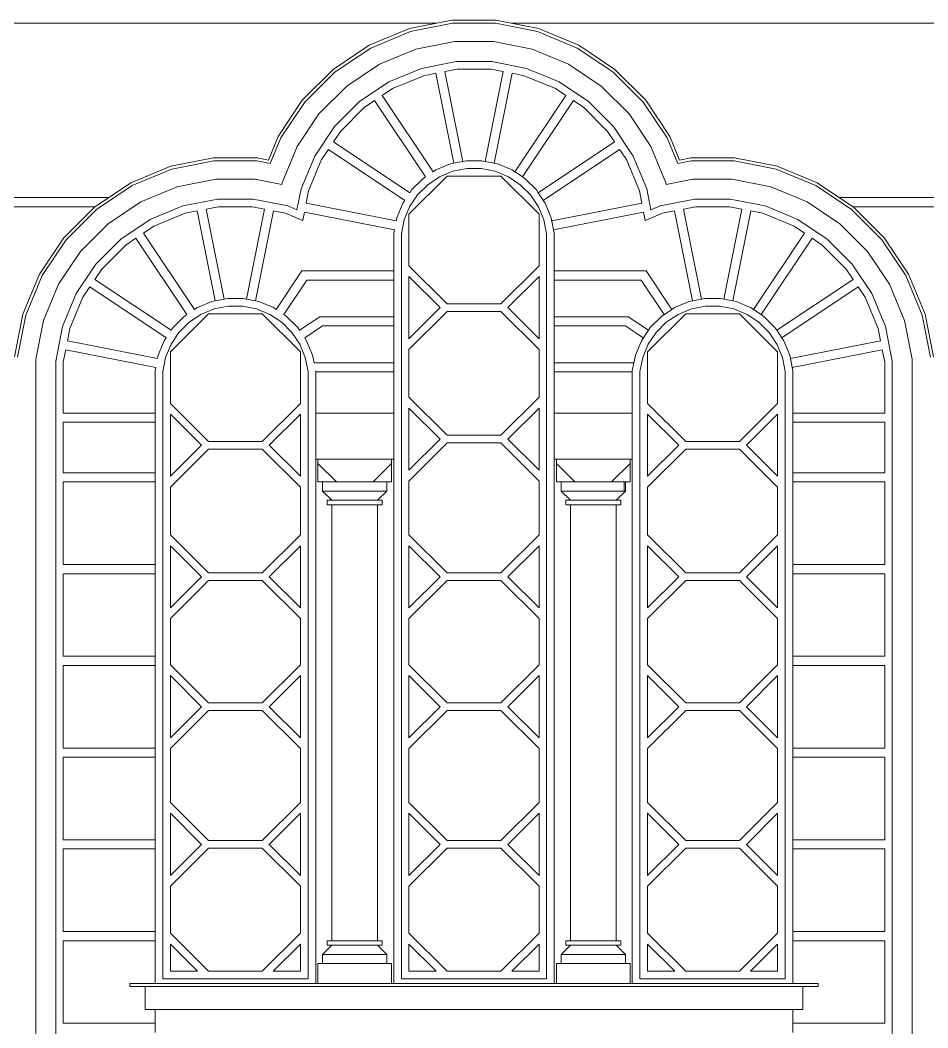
# Model space of a CAD drawing. Header units: millimetres. Extents: x -4890 to 184123, y 36 to 148549.
# Drawn here: x 151742 to 157677, y 115549 to 122139 of the extents above; entities that cross this region are included whole.
import ezdxf

# ---------------------------------------------------------------- set-up
doc = ezdxf.new("R2010")
doc.units = ezdxf.units.MM
doc.layers.add('Wall_Satelit', color=253, linetype='Continuous', lineweight=5)

msp = doc.modelspace()

# ---------------------------------------------------------------- linework, layer by layer
at = {"layer": 'Wall_Satelit'}
for p, q in [((154466.8, 122119), (150859.7, 122119)), ((154567.4, 122139), (154288.2, 122083.5)), ((154569.3, 122119), (154294, 122064.2)), ((154852, 122139), (154567.4, 122139)), ((154850, 122119), (154569.3, 122119)), ((155125.3, 122064.2), (154850, 122119)), ((155131.2, 122083.5), (154852, 122139)), ((158559.7, 122119), (154952.5, 122119)), ((154288.2, 122083.5), (154025.2, 121974.6)), ((154294, 122064.2), (154034.7, 121956.8)), ((155384.7, 121956.8), (155125.3, 122064.2)), ((155394.1, 121974.6), (155131.2, 122083.5)), ((154581.1, 121999), (154329, 121948.9)), ((154709.7, 121999), (154581.1, 121999)), ((154838.2, 121999), (154709.7, 121999)), ((155090.3, 121948.9), (154838.2, 121999)), ((154025.2, 121974.6), (153788.5, 121816.4)), ((154034.7, 121956.8), (153801.3, 121800.9)), ((154329, 121948.9), (154091.5, 121850.5)), ((155327.8, 121850.5), (155090.3, 121948.9)), ((155618.1, 121800.9), (155384.7, 121956.8)), ((155630.8, 121816.4), (155394.1, 121974.6)), ((154091.5, 121850.5), (153877.8, 121707.7)), ((154593.9, 121869), (154366.9, 121823.9)), ((154709.7, 121869), (154593.9, 121869)), ((154825.4, 121869), (154709.7, 121869)), ((155052.4, 121823.9), (154825.4, 121869)), ((155541.6, 121707.7), (155327.8, 121850.5)), ((153587.3, 121615.1), (153788.5, 121816.4)), ((153801.3, 121800.9), (153602.8, 121602.4)), ((154366.9, 121823.9), (154153.1, 121735.3)), ((154460.8, 121791.6), (154381.5, 121775.8)), ((154577.8, 121203.1), (154460.8, 121791.6)), ((154598.9, 121819), (154519.6, 121803.2)), ((154636.7, 121214.8), (154519.6, 121803.2)), ((154820.5, 121819), (154598.9, 121819)), ((154782.7, 121214.8), (154899.7, 121803.2)), ((154899.7, 121803.2), (154820.5, 121819)), ((154841.5, 121203.1), (154958.6, 121791.6)), ((155037.8, 121775.8), (154958.6, 121791.6)), ((155266.2, 121735.3), (155052.4, 121823.9)), ((155816.5, 121602.4), (155618.1, 121800.9)), ((155832.1, 121615.1), (155630.8, 121816.4)), ((154153.1, 121735.3), (153960.7, 121606.7)), ((154381.5, 121775.8), (154176.8, 121691)), ((155242.6, 121691), (155037.8, 121775.8)), ((155458.7, 121606.7), (155266.2, 121735.3)), ((153696, 121525.9), (153877.8, 121707.7)), ((154176.8, 121691), (154109.6, 121646.1)), ((155309.7, 121646.1), (155242.6, 121691)), ((155723.3, 121525.9), (155541.6, 121707.7)), ((153429.1, 121378.5), (153587.3, 121615.1)), ((153446.9, 121369), (153602.8, 121602.4)), ((153960.7, 121606.7), (153797, 121443)), ((154059.7, 121612.7), (153992.5, 121567.9)), ((154393.1, 121113.9), (154059.7, 121612.7)), ((154442.9, 121147.2), (154109.6, 121646.1)), ((154976.4, 121147.2), (155309.7, 121646.1)), ((155026.3, 121113.9), (155359.6, 121612.7)), ((155426.8, 121567.9), (155359.6, 121612.7)), ((155622.4, 121443), (155458.7, 121606.7)), ((155972.5, 121369), (155816.5, 121602.4)), ((155990.2, 121378.5), (155832.1, 121615.1)), ((153553.2, 121312.1), (153696, 121525.9)), ((153835.8, 121411.1), (153992.5, 121567.9)), ((155583.5, 121411.1), (155426.8, 121567.9)), ((155866.1, 121312.1), (155723.3, 121525.9)), ((153668.4, 121250.6), (153797, 121443)), ((153790.9, 121344), (153835.8, 121411.1)), ((155628.4, 121344), (155583.5, 121411.1)), ((155750.9, 121250.6), (155622.4, 121443)), ((153365.3, 121224.4), (153429.1, 121378.5)), ((153377.5, 121201.6), (153446.9, 121369)), ((154289.8, 121010.6), (153790.9, 121344)), ((155628.4, 121344), (155129.5, 121010.6)), ((156041.8, 121201.6), (155972.5, 121369)), ((156054, 121224.4), (155990.2, 121378.5)), ((153454.8, 121074.6), (153553.2, 121312.1)), ((153712.7, 121226.9), (153757.6, 121294.1)), ((154256.5, 120960.7), (153757.6, 121294.1)), ((155661.7, 121294.1), (155162.9, 120960.7)), ((155706.6, 121226.9), (155661.7, 121294.1)), ((155964.5, 121074.6), (155866.1, 121312.1)), ((153007.4, 121239), (152728.2, 121183.5)), ((153009.3, 121219), (152734, 121164.2)), ((153292, 121239), (153007.4, 121239)), ((153290, 121219), (153009.3, 121219)), ((153377.5, 121201.6), (153290, 121219)), ((153365.3, 121224.4), (153292, 121239)), ((153579.8, 121036.7), (153668.4, 121250.6)), ((153627.9, 121022.1), (153712.7, 121226.9)), ((154556.5, 121198.8), (154461, 121159.3)), ((154577.8, 121203.1), (154556.5, 121198.8)), ((154636.7, 121214.8), (154577.8, 121203.1)), ((154658, 121219), (154636.7, 121214.8)), ((154761.4, 121219), (154658, 121219)), ((154782.7, 121214.8), (154761.4, 121219)), ((154841.5, 121203.1), (154782.7, 121214.8)), ((154862.8, 121198.8), (154841.5, 121203.1)), ((154958.4, 121159.3), (154862.8, 121198.8)), ((155791.4, 121022.1), (155706.6, 121226.9)), ((155839.5, 121036.7), (155750.9, 121250.6)), ((156129.3, 121219), (156041.8, 121201.6)), ((156127.4, 121239), (156054, 121224.4)), ((156412, 121239), (156127.4, 121239)), ((156410, 121219), (156129.3, 121219)), ((156685.3, 121164.2), (156410, 121219)), ((156691.2, 121183.5), (156412, 121239)), ((152728.2, 121183.5), (152465.2, 121074.6)), ((152734, 121164.2), (152474.7, 121056.8)), ((154461, 121159.3), (154442.9, 121147.2)), ((154571.1, 121150.7), (154484.7, 121115)), ((154662.9, 121169), (154571.1, 121150.7)), ((154756.5, 121169), (154662.9, 121169)), ((154848.2, 121150.7), (154756.5, 121169)), ((154934.7, 121115), (154848.2, 121150.7)), ((155026.3, 121113.9), (154958.4, 121159.3)), ((154976.4, 121147.2), (154958.4, 121159.3)), ((156944.7, 121056.8), (156685.3, 121164.2)), ((156954.1, 121074.6), (156691.2, 121183.5)), ((152465.2, 121074.6), (152228.5, 120916.4)), ((153021.1, 121099), (152769, 121048.9)), ((153278.2, 121099), (153021.1, 121099)), ((153452.8, 121064.3), (153278.2, 121099)), ((153452.8, 121064.3), (153454.8, 121074.6)), ((154284.7, 120870.1), (154533.6, 121119)), ((154375, 121101.8), (154301.9, 121028.7)), ((154340.7, 120996.8), (154406.9, 121063)), ((154393.1, 121113.9), (154375, 121101.8)), ((154484.7, 121115), (154406.9, 121063)), ((154885.7, 121119), (154533.6, 121119)), ((155134.7, 120870.1), (154885.7, 121119)), ((155012.5, 121063), (154934.7, 121115)), ((155078.6, 120996.8), (155012.5, 121063)), ((155044.3, 121101.8), (155026.3, 121113.9)), ((155117.5, 121028.7), (155044.3, 121101.8)), ((155966.6, 121064.3), (155964.5, 121074.6)), ((156141.1, 121099), (155966.6, 121064.3)), ((156398.2, 121099), (156141.1, 121099)), ((156650.3, 121048.9), (156398.2, 121099)), ((157190.8, 120916.4), (156954.1, 121074.6)), ((152474.7, 121056.8), (152241.3, 120900.9)), ((152769, 121048.9), (152531.5, 120950.5)), ((153552.4, 120899), (153579.8, 121036.7)), ((153612.1, 120942.9), (153627.9, 121022.1)), ((154288.7, 120919), (154340.7, 120996.8)), ((154289.8, 121010.6), (154301.9, 121028.7)), ((155130.6, 120919), (155078.6, 120996.8)), ((155129.5, 121010.6), (155117.5, 121028.7)), ((155174.9, 120942.7), (155129.5, 121010.6)), ((155807.2, 120942.9), (155791.4, 121022.1)), ((155866.9, 120899), (155839.5, 121036.7)), ((156887.8, 120950.5), (156650.3, 121048.9)), ((157178.1, 120900.9), (156944.7, 121056.8)), ((152322.2, 120979), (150859.7, 120979)), ((152531.5, 120950.5), (152317.8, 120807.7)), ((153033.9, 120969), (152806.9, 120923.9)), ((153265.4, 120969), (153033.9, 120969)), ((153492.4, 120923.9), (153265.4, 120969)), ((154200.6, 120825.9), (153612.1, 120942.9)), ((154204.9, 120847.1), (154244.4, 120942.7)), ((154244.4, 120942.7), (154256.5, 120960.7)), ((155174.9, 120942.7), (155162.9, 120960.7)), ((155214.5, 120847.1), (155174.9, 120942.7)), ((155807.2, 120942.9), (155218.7, 120825.9)), ((156153.9, 120969), (155926.9, 120923.9)), ((156385.4, 120969), (156153.9, 120969)), ((156612.4, 120923.9), (156385.4, 120969)), ((157101.6, 120807.7), (156887.8, 120950.5)), ((158559.7, 120979), (157097.1, 120979)), ((152232.4, 120919), (150859.7, 120919)), ((152027.3, 120715.1), (152228.5, 120916.4)), ((152241.3, 120900.9), (152042.8, 120702.4)), ((152806.9, 120923.9), (152593.1, 120835.3)), ((152821.5, 120875.8), (152616.8, 120791)), ((152900.8, 120891.6), (152821.5, 120875.8)), ((153017.8, 120303.1), (152900.8, 120891.6)), ((153038.9, 120919), (152959.6, 120903.2)), ((153076.7, 120314.8), (152959.6, 120903.2)), ((153260.5, 120919), (153038.9, 120919)), ((153222.7, 120314.8), (153339.7, 120903.2)), ((153339.7, 120903.2), (153260.5, 120919)), ((153281.5, 120303.1), (153398.6, 120891.6)), ((153477.8, 120875.8), (153398.6, 120891.6)), ((153589.6, 120829.5), (153477.8, 120875.8)), ((153552.4, 120899), (153492.4, 120923.9)), ((153589.6, 120829.5), (153600.4, 120884.1)), ((154188.9, 120767), (153600.4, 120884.1)), ((154252.9, 120832.6), (154288.7, 120919)), ((154284.7, 120533), (154284.7, 120870.1)), ((155166.4, 120832.6), (155130.6, 120919)), ((155134.7, 120533), (155134.7, 120870.1)), ((155818.9, 120884.1), (155230.4, 120767)), ((155829.8, 120829.5), (155818.9, 120884.1)), ((155941.5, 120875.8), (155829.8, 120829.5)), ((155926.9, 120923.9), (155866.9, 120899)), ((156020.8, 120891.6), (155941.5, 120875.8)), ((156137.8, 120303.1), (156020.8, 120891.6)), ((156158.9, 120919), (156079.6, 120903.2)), ((156196.7, 120314.8), (156079.6, 120903.2)), ((156380.5, 120919), (156158.9, 120919)), ((156342.7, 120314.8), (156459.7, 120903.2)), ((156459.7, 120903.2), (156380.5, 120919)), ((156401.5, 120303.1), (156518.6, 120891.6)), ((156597.8, 120875.8), (156518.6, 120891.6)), ((156802.6, 120791), (156597.8, 120875.8)), ((156826.2, 120835.3), (156612.4, 120923.9)), ((157376.5, 120702.4), (157178.1, 120900.9)), ((158559.7, 120919), (157186.9, 120919)), ((157392.1, 120715.1), (157190.8, 120916.4)), ((152136, 120625.9), (152317.8, 120807.7)), ((152593.1, 120835.3), (152400.7, 120706.7)), ((154200.6, 120825.9), (154204.9, 120847.1)), ((154234.7, 120740.8), (154252.9, 120832.6)), ((155184.7, 120740.8), (155166.4, 120832.6)), ((155234.7, 120745.7), (155214.5, 120847.1)), ((155218.7, 120825.9), (155214.5, 120847.1)), ((157018.7, 120706.7), (156826.2, 120835.3)), ((157283.3, 120625.9), (157101.6, 120807.7)), ((152616.8, 120791), (152549.6, 120746.1)), ((152882.9, 120247.2), (152549.6, 120746.1)), ((154184.7, 120745.7), (154188.9, 120767)), ((154184.7, 120499), (154184.7, 120745.7)), ((154234.7, 115869), (154234.7, 120740.8)), ((155184.7, 115869), (155184.7, 120740.8)), ((155234.7, 120745.7), (155230.4, 120767)), ((155234.7, 120499), (155234.7, 120745.7)), ((156536.4, 120247.2), (156869.7, 120746.1)), ((156869.7, 120746.1), (156802.6, 120791)), ((151869.1, 120478.5), (152027.3, 120715.1)), ((151886.9, 120469), (152042.8, 120702.4)), ((152400.7, 120706.7), (152237, 120543)), ((152275.8, 120511.1), (152432.5, 120667.9)), ((152499.7, 120712.7), (152432.5, 120667.9)), ((152833.1, 120213.9), (152499.7, 120712.7)), ((156586.3, 120213.9), (156919.6, 120712.7)), ((156986.8, 120667.9), (156919.6, 120712.7)), ((157143.5, 120511.1), (156986.8, 120667.9)), ((157182.4, 120543), (157018.7, 120706.7)), ((157532.5, 120469), (157376.5, 120702.4)), ((157550.2, 120478.5), (157392.1, 120715.1)), ((151993.2, 120412.1), (152136, 120625.9)), ((157426.1, 120412.1), (157283.3, 120625.9)), ((152108.4, 120350.6), (152237, 120543)), ((154533.6, 120284), (154284.7, 120533)), ((155134.7, 120533), (154885.7, 120284)), ((157310.9, 120350.6), (157182.4, 120543)), ((151760.2, 120215.5), (151869.1, 120478.5)), ((151779.4, 120209.7), (151886.9, 120469)), ((152230.9, 120444), (152275.8, 120511.1)), ((153416.4, 120247.2), (153584.7, 120499)), ((154184.7, 120499), (153584.7, 120499)), ((154184.7, 120439), (154184.7, 120499)), ((155234.7, 120439), (155234.7, 120499)), ((155234.7, 120439), (155234.7, 120499)), ((155834.7, 120499), (155234.7, 120499)), ((156002.9, 120247.2), (155834.7, 120499)), ((157188.4, 120444), (157143.5, 120511.1)), ((157639.9, 120209.7), (157532.5, 120469)), ((157659.1, 120215.5), (157550.2, 120478.5)), ((151894.8, 120174.6), (151993.2, 120412.1)), ((152729.8, 120110.6), (152230.9, 120444)), ((153466.3, 120213.9), (153616.7, 120439)), ((154184.7, 120439), (153616.7, 120439)), ((154184.7, 120199), (154184.7, 120439)), ((154284.7, 120055.8), (154284.7, 120462.3)), ((154487.9, 120259), (154284.7, 120462.3)), ((154931.4, 120259), (155134.7, 120462.3)), ((155134.7, 120055.8), (155134.7, 120462.3)), ((155234.7, 120199), (155234.7, 120439)), ((155802.6, 120439), (155234.7, 120439)), ((155953.1, 120213.9), (155802.6, 120439)), ((157188.4, 120444), (156689.5, 120110.6)), ((157524.5, 120174.6), (157426.1, 120412.1)), ((152019.8, 120136.7), (152108.4, 120350.6)), ((152152.7, 120326.9), (152197.6, 120394.1)), ((152696.5, 120060.7), (152197.6, 120394.1)), ((157221.7, 120394.1), (156722.9, 120060.7)), ((157266.6, 120326.9), (157221.7, 120394.1)), ((157399.5, 120136.7), (157310.9, 120350.6)), ((152067.9, 120122.1), (152152.7, 120326.9)), ((152996.5, 120298.8), (152901, 120259.3)), ((153017.8, 120303.1), (152996.5, 120298.8)), ((153102.9, 120269), (153011.1, 120250.7)), ((153076.7, 120314.8), (153017.8, 120303.1)), ((153098, 120319), (153076.7, 120314.8)), ((153201.4, 120319), (153098, 120319)), ((153196.5, 120269), (153102.9, 120269)), ((153288.2, 120250.7), (153196.5, 120269)), ((153222.7, 120314.8), (153201.4, 120319)), ((153281.5, 120303.1), (153222.7, 120314.8)), ((153302.8, 120298.8), (153281.5, 120303.1)), ((153398.4, 120259.3), (153302.8, 120298.8)), ((154885.7, 120284), (154533.6, 120284)), ((156116.5, 120298.8), (156021, 120259.3)), ((156137.8, 120303.1), (156116.5, 120298.8)), ((156222.9, 120269), (156131.1, 120250.7)), ((156196.7, 120314.8), (156137.8, 120303.1)), ((156218, 120319), (156196.7, 120314.8)), ((156321.4, 120319), (156218, 120319)), ((156316.5, 120269), (156222.9, 120269)), ((156408.2, 120250.7), (156316.5, 120269)), ((156342.7, 120314.8), (156321.4, 120319)), ((156401.5, 120303.1), (156342.7, 120314.8)), ((156422.8, 120298.8), (156401.5, 120303.1)), ((156518.4, 120259.3), (156422.8, 120298.8)), ((157351.4, 120122.1), (157266.6, 120326.9)), ((151704.7, 119936.3), (151760.2, 120215.5)), ((151724.7, 119934.4), (151779.4, 120209.7)), ((152724.7, 119970.1), (152973.6, 120219)), ((152815, 120201.8), (152741.9, 120128.7)), ((152833.1, 120213.9), (152815, 120201.8)), ((152924.7, 120215), (152846.9, 120163)), ((152901, 120259.3), (152882.9, 120247.2)), ((153011.1, 120250.7), (152924.7, 120215)), ((153325.7, 120219), (152973.6, 120219)), ((153374.7, 120215), (153288.2, 120250.7)), ((153574.7, 119970.1), (153325.7, 120219)), ((153452.5, 120163), (153374.7, 120215)), ((153416.4, 120247.2), (153398.4, 120259.3)), ((153484.3, 120201.8), (153466.3, 120213.9)), ((153557.5, 120128.7), (153484.3, 120201.8)), ((154284.7, 120055.8), (154487.9, 120259)), ((154284.7, 119985.1), (154533.6, 120234)), ((154885.7, 120234), (154533.6, 120234)), ((155134.7, 119985.1), (154885.7, 120234)), ((155134.7, 120055.8), (154931.4, 120259)), ((155844.7, 119970.1), (156093.6, 120219)), ((155935, 120201.8), (155861.9, 120128.7)), ((156002.9, 120247.2), (155935, 120201.8)), ((155953.1, 120213.9), (155935, 120201.8)), ((156044.7, 120215), (155966.9, 120163)), ((156021, 120259.3), (156002.9, 120247.2)), ((156131.1, 120250.7), (156044.7, 120215)), ((156445.7, 120219), (156093.6, 120219)), ((156494.7, 120215), (156408.2, 120250.7)), ((156694.7, 119970.1), (156445.7, 120219)), ((156572.5, 120163), (156494.7, 120215)), ((156586.3, 120213.9), (156518.4, 120259.3)), ((156536.4, 120247.2), (156518.4, 120259.3)), ((156604.3, 120201.8), (156586.3, 120213.9)), ((156677.5, 120128.7), (156604.3, 120201.8)), ((157694.7, 119934.4), (157639.9, 120209.7)), ((157714.7, 119936.3), (157659.1, 120215.5)), ((151844.7, 119922.6), (151894.8, 120174.6)), ((151974.7, 119909.7), (152019.8, 120136.7)), ((152780.7, 120096.8), (152846.9, 120163)), ((153518.6, 120096.8), (153452.5, 120163)), ((153701.8, 120199), (153569.5, 120110.6)), ((153720, 120139), (153602.9, 120060.7)), ((154184.7, 120199), (153701.8, 120199)), ((154184.7, 120139), (153720, 120139)), ((154184.7, 120139), (154184.7, 120199)), ((154184.7, 119899), (154184.7, 120139)), ((155234.7, 120139), (155234.7, 120199)), ((155234.7, 120139), (155234.7, 120199)), ((155717.5, 120199), (155234.7, 120199)), ((155234.7, 119899), (155234.7, 120139)), ((155699.3, 120139), (155234.7, 120139)), ((155816.5, 120060.7), (155699.3, 120139)), ((155849.8, 120110.6), (155717.5, 120199)), ((155900.7, 120096.8), (155966.9, 120163)), ((156638.6, 120096.8), (156572.5, 120163)), ((157444.7, 119909.7), (157399.5, 120136.7)), ((157574.7, 119922.6), (157524.5, 120174.6)), ((152052.1, 120042.9), (152067.9, 120122.1)), ((152728.7, 120019), (152780.7, 120096.8)), ((152729.8, 120110.6), (152741.9, 120128.7)), ((153570.6, 120019), (153518.6, 120096.8)), ((153569.5, 120110.6), (153557.5, 120128.7)), ((155804.4, 120042.7), (155849.8, 120110.6)), ((155848.7, 120019), (155900.7, 120096.8)), ((155849.8, 120110.6), (155861.9, 120128.7)), ((156690.6, 120019), (156638.6, 120096.8)), ((156689.5, 120110.6), (156677.5, 120128.7)), ((156734.9, 120042.7), (156689.5, 120110.6)), ((157367.2, 120042.9), (157351.4, 120122.1)), ((152640.6, 119925.9), (152052.1, 120042.9)), ((152644.9, 119947.1), (152684.4, 120042.7)), ((152684.4, 120042.7), (152696.5, 120060.7)), ((152692.9, 119932.6), (152728.7, 120019)), ((153606.4, 119932.6), (153570.6, 120019)), ((153614.9, 120042.7), (153602.9, 120060.7)), ((153654.5, 119947.1), (153614.9, 120042.7)), ((155764.9, 119947.1), (155804.4, 120042.7)), ((155804.4, 120042.7), (155816.5, 120060.7)), ((155812.9, 119932.6), (155848.7, 120019)), ((156726.4, 119932.6), (156690.6, 120019)), ((156734.9, 120042.7), (156722.9, 120060.7)), ((156774.5, 119947.1), (156734.9, 120042.7)), ((157367.2, 120042.9), (156778.7, 119925.9)), ((152024.7, 119904.8), (152040.4, 119984.1)), ((152628.9, 119867), (152040.4, 119984.1)), ((152640.6, 119925.9), (152644.9, 119947.1)), ((152724.7, 119633), (152724.7, 119970.1)), ((153574.7, 119633), (153574.7, 119970.1)), ((153664.1, 119899), (153654.5, 119947.1)), ((154284.7, 119673), (154284.7, 119985.1)), ((155134.7, 119673), (155134.7, 119985.1)), ((155744.7, 119845.7), (155764.9, 119947.1)), ((155755.3, 119899), (155764.9, 119947.1)), ((155844.7, 119633), (155844.7, 119970.1)), ((156694.7, 119633), (156694.7, 119970.1)), ((156794.7, 119845.7), (156774.5, 119947.1)), ((156778.7, 119925.9), (156774.5, 119947.1)), ((157378.9, 119984.1), (156790.4, 119867)), ((157394.7, 119904.8), (157378.9, 119984.1)), ((151844.7, 108619), (151844.7, 119922.6)), ((151974.7, 108619), (151974.7, 119909.7)), ((152024.7, 119569), (152024.7, 119904.8)), ((152674.7, 119840.8), (152692.9, 119932.6)), ((153624.7, 119840.8), (153606.4, 119932.6)), ((154184.7, 119899), (153664.1, 119899)), ((154184.7, 119839), (154184.7, 119899)), ((155234.7, 119839), (155234.7, 119899)), ((155234.7, 119839), (155234.7, 119899)), ((155755.3, 119899), (155234.7, 119899)), ((155794.7, 119840.8), (155812.9, 119932.6)), ((156744.7, 119840.8), (156726.4, 119932.6)), ((157394.7, 119569), (157394.7, 119904.8)), ((157444.7, 107719), (157444.7, 119909.7)), ((157574.7, 107719), (157574.7, 119922.6)), ((152624.7, 119845.7), (152628.9, 119867)), ((152624.7, 119569), (152624.7, 119845.7)), ((152674.7, 115869), (152674.7, 119840.8)), ((153624.7, 115869), (153624.7, 119840.8)), ((153674.7, 119839), (153674.7, 119845.7)), ((153674.7, 119569), (153674.7, 119839)), ((154184.7, 119839), (153674.7, 119839)), ((154184.7, 119569), (154184.7, 119839)), ((155234.7, 119569), (155234.7, 119839)), ((155744.7, 119839), (155234.7, 119839)), ((155744.7, 119839), (155744.7, 119845.7)), ((155744.7, 119839), (155744.7, 119845.7)), ((155744.7, 119569), (155744.7, 119839)), ((155794.7, 115869), (155794.7, 119840.8)), ((156744.7, 115869), (156744.7, 119840.8)), ((156794.7, 119845.7), (156790.4, 119867)), ((156794.7, 119569), (156794.7, 119845.7)), ((152973.6, 119384), (152724.7, 119633)), ((153574.7, 119633), (153325.7, 119384)), ((154533.6, 119424), (154284.7, 119673)), ((155134.7, 119673), (154885.7, 119424)), ((156093.6, 119384), (155844.7, 119633)), ((156694.7, 119633), (156445.7, 119384)), ((152624.7, 119569), (152024.7, 119569)), ((152624.7, 119509), (152624.7, 119569)), ((152724.7, 119155.8), (152724.7, 119562.3)), ((152927.9, 119359), (152724.7, 119562.3)), ((153371.4, 119359), (153574.7, 119562.3)), ((153574.7, 119155.8), (153574.7, 119562.3)), ((153674.7, 119269), (153674.7, 119569)), ((154184.7, 119569), (153674.7, 119569)), ((154184.7, 119269), (154184.7, 119569)), ((154284.7, 119195.8), (154284.7, 119602.3)), ((154487.9, 119399), (154284.7, 119602.3)), ((154931.4, 119399), (155134.7, 119602.3)), ((155134.7, 119195.8), (155134.7, 119602.3)), ((155234.7, 119269), (155234.7, 119569)), ((155744.7, 119569), (155234.7, 119569)), ((155744.7, 119269), (155744.7, 119569)), ((155844.7, 119155.8), (155844.7, 119562.3)), ((156047.9, 119359), (155844.7, 119562.3)), ((156491.4, 119359), (156694.7, 119562.3)), ((156694.7, 119155.8), (156694.7, 119562.3)), ((156794.7, 119509), (156794.7, 119569)), ((157394.7, 119569), (156794.7, 119569)), ((152024.7, 119179), (152024.7, 119509)), ((152624.7, 119509), (152024.7, 119509)), ((152624.7, 119179), (152624.7, 119509)), ((156794.7, 119179), (156794.7, 119509)), ((157394.7, 119509), (156794.7, 119509)), ((157394.7, 119179), (157394.7, 119509)), ((154885.7, 119424), (154533.6, 119424)), ((152724.7, 119155.8), (152927.9, 119359)), ((153325.7, 119384), (152973.6, 119384)), ((153574.7, 119155.8), (153371.4, 119359)), ((154284.7, 119195.8), (154487.9, 119399)), ((154284.7, 119125.1), (154533.6, 119374)), ((154885.7, 119374), (154533.6, 119374)), ((155134.7, 119125.1), (154885.7, 119374)), ((155134.7, 119195.8), (154931.4, 119399)), ((155844.7, 119155.8), (156047.9, 119359)), ((156445.7, 119384), (156093.6, 119384)), ((156694.7, 119155.8), (156491.4, 119359)), ((152724.7, 119085.1), (152973.6, 119334)), ((153325.7, 119334), (152973.6, 119334)), ((153574.7, 119085.1), (153325.7, 119334)), ((155844.7, 119085.1), (156093.6, 119334)), ((156445.7, 119334), (156093.6, 119334)), ((156694.7, 119085.1), (156445.7, 119334)), ((153674.7, 115839), (153674.7, 119269)), ((153674.7, 115839), (153674.7, 119269)), ((153674.7, 115839), (153674.7, 119269)), ((153674.7, 115839), (153674.7, 119269)), ((154184.7, 119269), (153674.7, 119269)), ((153689.7, 119239), (153689.7, 119269)), ((153689.7, 119119), (153689.7, 119239)), ((153809.7, 119119), (153689.7, 119239)), ((154049.7, 119119), (154169.7, 119239)), ((154169.7, 119239), (154169.7, 119269)), ((154169.7, 119119), (154169.7, 119239)), ((154184.7, 115839), (154184.7, 119269)), ((154184.7, 115839), (154184.7, 119269)), ((154184.7, 115839), (154184.7, 119269)), ((154184.7, 115839), (154184.7, 119269)), ((155234.7, 115839), (155234.7, 119269)), ((155234.7, 115839), (155234.7, 119269)), ((155234.7, 115839), (155234.7, 119269)), ((155234.7, 115839), (155234.7, 119269)), ((155744.7, 119269), (155234.7, 119269)), ((155249.7, 119239), (155249.7, 119269)), ((155249.7, 119119), (155249.7, 119239)), ((155369.7, 119119), (155249.7, 119239)), ((155609.7, 119119), (155729.7, 119239)), ((155729.7, 119239), (155729.7, 119269)), ((155729.7, 119119), (155729.7, 119239)), ((155744.7, 115839), (155744.7, 119269)), ((155744.7, 115839), (155744.7, 119269)), ((155744.7, 115839), (155744.7, 119269)), ((155744.7, 115839), (155744.7, 119269)), ((152624.7, 119179), (152024.7, 119179)), ((152624.7, 119119), (152624.7, 119179)), ((156794.7, 119119), (156794.7, 119179)), ((157394.7, 119179), (156794.7, 119179)), ((152024.7, 118579), (152024.7, 119119)), ((152624.7, 119119), (152024.7, 119119)), ((152624.7, 118579), (152624.7, 119119)), ((152724.7, 118773), (152724.7, 119085.1)), ((153574.7, 118773), (153574.7, 119085.1)), ((153809.7, 119119), (153689.7, 119119)), ((153719.7, 119059), (153719.7, 119119)), ((154049.7, 119119), (153809.7, 119119)), ((154169.7, 119119), (154049.7, 119119)), ((154139.7, 119059), (154139.7, 119119)), ((154284.7, 118773), (154284.7, 119125.1)), ((155134.7, 118773), (155134.7, 119125.1)), ((155369.7, 119119), (155249.7, 119119)), ((155279.7, 119059), (155279.7, 119119)), ((155609.7, 119119), (155369.7, 119119)), ((155729.7, 119119), (155609.7, 119119)), ((155691.6, 119059), (155691.6, 119119)), ((155699.7, 119059), (155699.7, 119119)), ((155844.7, 118773), (155844.7, 119085.1)), ((156694.7, 118773), (156694.7, 119085.1)), ((156794.7, 118579), (156794.7, 119119)), ((157394.7, 119119), (156794.7, 119119)), ((157394.7, 118579), (157394.7, 119119)), ((153727.7, 119059), (153719.7, 119059)), ((153779.7, 118999), (153719.7, 119059)), ((153743.6, 119059), (153727.7, 119059)), ((153766.6, 119059), (153743.6, 119059)), ((153795.8, 119059), (153766.6, 119059)), ((153830.2, 119059), (153795.8, 119059)), ((153868.4, 119059), (153830.2, 119059)), ((153909, 119059), (153868.4, 119059)), ((153950.4, 119059), (153909, 119059)), ((153990.9, 119059), (153950.4, 119059)), ((154029.1, 119059), (153990.9, 119059)), ((154063.5, 119059), (154029.1, 119059)), ((154092.8, 119059), (154063.5, 119059)), ((154079.7, 118999), (154139.7, 119059)), ((154115.8, 119059), (154092.8, 119059)), ((154131.6, 119059), (154115.8, 119059)), ((154139.7, 119059), (154131.6, 119059)), ((155287.7, 119059), (155279.7, 119059)), ((155339.7, 118999), (155279.7, 119059)), ((155303.6, 119059), (155287.7, 119059)), ((155326.6, 119059), (155303.6, 119059)), ((155355.8, 119059), (155326.6, 119059)), ((155390.2, 119059), (155355.8, 119059)), ((155428.4, 119059), (155390.2, 119059)), ((155469, 119059), (155428.4, 119059)), ((155510.4, 119059), (155469, 119059)), ((155550.9, 119059), (155510.4, 119059)), ((155589.1, 119059), (155550.9, 119059)), ((155623.5, 119059), (155589.1, 119059)), ((155652.8, 119059), (155623.5, 119059)), ((155639.7, 118999), (155699.7, 119059)), ((155675.8, 119059), (155652.8, 119059)), ((155691.6, 119059), (155675.8, 119059)), ((155699.7, 119059), (155691.6, 119059)), ((153749.7, 118969), (153749.7, 118999)), ((153756.6, 118999), (153749.7, 118999)), ((153756.6, 118969), (153749.7, 118969)), ((153770.2, 118999), (153756.6, 118999)), ((153770.2, 118969), (153756.6, 118969)), ((153789.9, 118999), (153770.2, 118999)), ((153789.9, 118969), (153770.2, 118969)), ((153779.7, 116119), (153779.7, 118969)), ((153814.9, 118999), (153789.9, 118999)), ((153814.9, 118969), (153789.9, 118969)), ((153844.4, 118999), (153814.9, 118999)), ((153844.4, 118969), (153814.9, 118969)), ((153877.2, 118999), (153844.4, 118999)), ((153877.2, 118969), (153844.4, 118969)), ((153911.9, 118999), (153877.2, 118999)), ((153911.9, 118969), (153877.2, 118969)), ((153947.4, 118999), (153911.9, 118999)), ((153947.4, 118969), (153911.9, 118969)), ((153982.2, 118999), (153947.4, 118999)), ((153982.2, 118969), (153947.4, 118969)), ((154014.9, 118999), (153982.2, 118999)), ((154014.9, 118969), (153982.2, 118969)), ((154044.4, 118999), (154014.9, 118999)), ((154044.4, 118969), (154014.9, 118969)), ((154069.5, 118999), (154044.4, 118999)), ((154069.5, 118969), (154044.4, 118969)), ((154089.2, 118999), (154069.5, 118999)), ((154089.2, 118969), (154069.5, 118969)), ((154079.7, 116119), (154079.7, 118969)), ((154102.8, 118999), (154089.2, 118999)), ((154102.8, 118969), (154089.2, 118969)), ((154109.7, 118999), (154102.8, 118999)), ((154109.7, 118969), (154102.8, 118969)), ((154109.7, 118969), (154109.7, 118999)), ((155309.7, 118969), (155309.7, 118999)), ((155316.6, 118999), (155309.7, 118999)), ((155316.6, 118969), (155309.7, 118969)), ((155330.2, 118999), (155316.6, 118999)), ((155330.2, 118969), (155316.6, 118969)), ((155349.9, 118999), (155330.2, 118999)), ((155349.9, 118969), (155330.2, 118969)), ((155339.7, 116119), (155339.7, 118969)), ((155374.9, 118999), (155349.9, 118999)), ((155374.9, 118969), (155349.9, 118969)), ((155404.4, 118999), (155374.9, 118999)), ((155404.4, 118969), (155374.9, 118969)), ((155437.2, 118999), (155404.4, 118999)), ((155437.2, 118969), (155404.4, 118969)), ((155471.9, 118999), (155437.2, 118999)), ((155471.9, 118969), (155437.2, 118969)), ((155507.4, 118999), (155471.9, 118999)), ((155507.4, 118969), (155471.9, 118969)), ((155542.2, 118999), (155507.4, 118999)), ((155542.2, 118969), (155507.4, 118969)), ((155574.9, 118999), (155542.2, 118999)), ((155574.9, 118969), (155542.2, 118969)), ((155604.4, 118999), (155574.9, 118999)), ((155604.4, 118969), (155574.9, 118969)), ((155629.5, 118999), (155604.4, 118999)), ((155629.5, 118969), (155604.4, 118969)), ((155649.2, 118999), (155629.5, 118999)), ((155649.2, 118969), (155629.5, 118969)), ((155639.7, 116119), (155639.7, 118969)), ((155662.8, 118999), (155649.2, 118999)), ((155662.8, 118969), (155649.2, 118969)), ((155669.7, 118999), (155662.8, 118999)), ((155669.7, 118969), (155662.8, 118969)), ((155669.7, 118969), (155669.7, 118999)), ((152973.6, 118524), (152724.7, 118773)), ((153574.7, 118773), (153325.7, 118524)), ((154533.6, 118524), (154284.7, 118773)), ((155134.7, 118773), (154885.7, 118524)), ((156093.6, 118524), (155844.7, 118773)), ((156694.7, 118773), (156445.7, 118524)), ((152724.7, 118295.8), (152724.7, 118702.3)), ((152927.9, 118499), (152724.7, 118702.3)), ((153371.4, 118499), (153574.7, 118702.3)), ((153574.7, 118295.8), (153574.7, 118702.3)), ((154284.7, 118295.8), (154284.7, 118702.3)), ((154487.9, 118499), (154284.7, 118702.3)), ((154931.4, 118499), (155134.7, 118702.3)), ((155134.7, 118295.8), (155134.7, 118702.3)), ((155844.7, 118295.8), (155844.7, 118702.3)), ((156047.9, 118499), (155844.7, 118702.3)), ((156491.4, 118499), (156694.7, 118702.3)), ((156694.7, 118295.8), (156694.7, 118702.3)), ((152624.7, 118579), (152024.7, 118579)), ((152624.7, 118519), (152624.7, 118579)), ((156794.7, 118519), (156794.7, 118579)), ((157394.7, 118579), (156794.7, 118579)), ((152024.7, 117979), (152024.7, 118519)), ((152624.7, 118519), (152024.7, 118519)), ((152624.7, 117979), (152624.7, 118519)), ((152724.7, 118295.8), (152927.9, 118499)), ((153325.7, 118524), (152973.6, 118524)), ((153574.7, 118295.8), (153371.4, 118499)), ((154284.7, 118295.8), (154487.9, 118499)), ((154885.7, 118524), (154533.6, 118524)), ((155134.7, 118295.8), (154931.4, 118499)), ((155844.7, 118295.8), (156047.9, 118499)), ((156445.7, 118524), (156093.6, 118524)), ((156694.7, 118295.8), (156491.4, 118499)), ((156794.7, 117979), (156794.7, 118519)), ((157394.7, 118519), (156794.7, 118519)), ((157394.7, 117979), (157394.7, 118519)), ((152724.7, 118225.1), (152973.6, 118474)), ((153325.7, 118474), (152973.6, 118474)), ((153574.7, 118225.1), (153325.7, 118474)), ((154284.7, 118225.1), (154533.6, 118474)), ((154885.7, 118474), (154533.6, 118474)), ((155134.7, 118225.1), (154885.7, 118474)), ((155844.7, 118225.1), (156093.6, 118474)), ((156445.7, 118474), (156093.6, 118474)), ((156694.7, 118225.1), (156445.7, 118474)), ((152724.7, 117923), (152724.7, 118225.1)), ((153574.7, 117923), (153574.7, 118225.1)), ((154284.7, 117923), (154284.7, 118225.1)), ((155134.7, 117923), (155134.7, 118225.1)), ((155844.7, 117923), (155844.7, 118225.1)), ((156694.7, 117923), (156694.7, 118225.1)), ((152624.7, 117979), (152024.7, 117979)), ((152624.7, 117919), (152624.7, 117979)), ((156794.7, 117919), (156794.7, 117979)), ((157394.7, 117979), (156794.7, 117979)), ((152024.7, 117379), (152024.7, 117919)), ((152624.7, 117919), (152024.7, 117919)), ((152624.7, 117379), (152624.7, 117919)), ((152973.6, 117674), (152724.7, 117923)), ((153574.7, 117923), (153325.7, 117674)), ((154533.6, 117674), (154284.7, 117923)), ((155134.7, 117923), (154885.7, 117674)), ((156093.6, 117674), (155844.7, 117923)), ((156694.7, 117923), (156445.7, 117674)), ((156794.7, 117379), (156794.7, 117919)), ((157394.7, 117919), (156794.7, 117919)), ((157394.7, 117379), (157394.7, 117919)), ((152724.7, 117445.8), (152724.7, 117852.3)), ((152927.9, 117649), (152724.7, 117852.3)), ((153371.4, 117649), (153574.7, 117852.3)), ((153574.7, 117445.8), (153574.7, 117852.3)), ((154284.7, 117445.8), (154284.7, 117852.3)), ((154487.9, 117649), (154284.7, 117852.3)), ((154931.4, 117649), (155134.7, 117852.3)), ((155134.7, 117445.8), (155134.7, 117852.3)), ((155844.7, 117445.8), (155844.7, 117852.3)), ((156047.9, 117649), (155844.7, 117852.3)), ((156491.4, 117649), (156694.7, 117852.3)), ((156694.7, 117445.8), (156694.7, 117852.3)), ((152724.7, 117445.8), (152927.9, 117649)), ((153325.7, 117674), (152973.6, 117674)), ((153574.7, 117445.8), (153371.4, 117649)), ((154284.7, 117445.8), (154487.9, 117649)), ((154885.7, 117674), (154533.6, 117674)), ((155134.7, 117445.8), (154931.4, 117649)), ((155844.7, 117445.8), (156047.9, 117649)), ((156445.7, 117674), (156093.6, 117674)), ((156694.7, 117445.8), (156491.4, 117649)), ((152724.7, 117375.1), (152973.6, 117624)), ((153325.7, 117624), (152973.6, 117624)), ((153574.7, 117375.1), (153325.7, 117624)), ((154284.7, 117375.1), (154533.6, 117624)), ((154885.7, 117624), (154533.6, 117624)), ((155134.7, 117375.1), (154885.7, 117624)), ((155844.7, 117375.1), (156093.6, 117624)), ((156445.7, 117624), (156093.6, 117624)), ((156694.7, 117375.1), (156445.7, 117624)), ((152624.7, 117379), (152024.7, 117379)), ((152624.7, 117319), (152624.7, 117379)), ((152724.7, 117023), (152724.7, 117375.1)), ((153574.7, 117023), (153574.7, 117375.1)), ((154284.7, 117023), (154284.7, 117375.1)), ((155134.7, 117023), (155134.7, 117375.1)), ((155844.7, 117023), (155844.7, 117375.1)), ((156694.7, 117023), (156694.7, 117375.1)), ((156794.7, 117319), (156794.7, 117379)), ((157394.7, 117379), (156794.7, 117379)), ((152024.7, 116779), (152024.7, 117319)), ((152624.7, 117319), (152024.7, 117319)), ((152624.7, 116779), (152624.7, 117319)), ((156794.7, 116779), (156794.7, 117319)), ((157394.7, 117319), (156794.7, 117319)), ((157394.7, 116779), (157394.7, 117319)), ((152973.6, 116774), (152724.7, 117023)), ((153574.7, 117023), (153325.7, 116774)), ((154533.6, 116774), (154284.7, 117023)), ((155134.7, 117023), (154885.7, 116774)), ((156093.6, 116774), (155844.7, 117023)), ((156694.7, 117023), (156445.7, 116774)), ((152724.7, 116545.8), (152724.7, 116952.3)), ((152927.9, 116749), (152724.7, 116952.3)), ((153371.4, 116749), (153574.7, 116952.3)), ((153574.7, 116545.8), (153574.7, 116952.3)), ((154284.7, 116545.8), (154284.7, 116952.3)), ((154487.9, 116749), (154284.7, 116952.3)), ((154931.4, 116749), (155134.7, 116952.3)), ((155134.7, 116545.8), (155134.7, 116952.3)), ((155844.7, 116545.8), (155844.7, 116952.3)), ((156047.9, 116749), (155844.7, 116952.3)), ((156491.4, 116749), (156694.7, 116952.3)), ((156694.7, 116545.8), (156694.7, 116952.3)), ((152624.7, 116779), (152024.7, 116779)), ((152624.7, 116719), (152624.7, 116779)), ((156794.7, 116719), (156794.7, 116779)), ((157394.7, 116779), (156794.7, 116779)), ((152024.7, 116179), (152024.7, 116719)), ((152624.7, 116719), (152024.7, 116719)), ((152624.7, 116179), (152624.7, 116719)), ((152724.7, 116545.8), (152927.9, 116749)), ((152724.7, 116475.1), (152973.6, 116724)), ((153325.7, 116774), (152973.6, 116774)), ((153325.7, 116724), (152973.6, 116724)), ((153574.7, 116475.1), (153325.7, 116724)), ((153574.7, 116545.8), (153371.4, 116749)), ((154284.7, 116545.8), (154487.9, 116749)), ((154284.7, 116475.1), (154533.6, 116724)), ((154885.7, 116774), (154533.6, 116774)), ((154885.7, 116724), (154533.6, 116724)), ((155134.7, 116475.1), (154885.7, 116724)), ((155134.7, 116545.8), (154931.4, 116749)), ((155844.7, 116545.8), (156047.9, 116749)), ((155844.7, 116475.1), (156093.6, 116724)), ((156445.7, 116774), (156093.6, 116774)), ((156445.7, 116724), (156093.6, 116724)), ((156694.7, 116475.1), (156445.7, 116724)), ((156694.7, 116545.8), (156491.4, 116749)), ((156794.7, 116179), (156794.7, 116719)), ((157394.7, 116719), (156794.7, 116719)), ((157394.7, 116179), (157394.7, 116719)), ((152724.7, 116168), (152724.7, 116475.1)), ((153574.7, 116168), (153574.7, 116475.1)), ((154284.7, 116168), (154284.7, 116475.1)), ((155134.7, 116168), (155134.7, 116475.1)), ((155844.7, 116168), (155844.7, 116475.1)), ((156694.7, 116168), (156694.7, 116475.1)), ((152624.7, 116179), (152024.7, 116179)), ((152024.7, 115579), (152024.7, 116119)), ((152624.7, 116119), (152024.7, 116119)), ((152624.7, 116119), (152624.7, 116179)), ((152624.7, 115839), (152624.7, 116119)), ((152973.6, 115919), (152724.7, 116168)), ((153574.7, 116168), (153325.7, 115919)), ((153749.7, 116089), (153749.7, 116119)), ((153756.6, 116119), (153749.7, 116119)), ((153770.2, 116119), (153756.6, 116119)), ((153789.9, 116119), (153770.2, 116119)), ((153814.9, 116119), (153789.9, 116119)), ((153844.4, 116119), (153814.9, 116119)), ((153877.2, 116119), (153844.4, 116119)), ((153911.9, 116119), (153877.2, 116119)), ((153947.4, 116119), (153911.9, 116119)), ((153982.2, 116119), (153947.4, 116119)), ((154014.9, 116119), (153982.2, 116119)), ((154044.4, 116119), (154014.9, 116119)), ((154069.5, 116119), (154044.4, 116119)), ((154089.2, 116119), (154069.5, 116119)), ((154102.8, 116119), (154089.2, 116119)), ((154109.7, 116119), (154102.8, 116119)), ((154109.7, 116089), (154109.7, 116119)), ((154533.6, 115919), (154284.7, 116168)), ((155134.7, 116168), (154885.7, 115919)), ((155309.7, 116089), (155309.7, 116119)), ((155316.6, 116119), (155309.7, 116119)), ((155330.2, 116119), (155316.6, 116119)), ((155349.9, 116119), (155330.2, 116119)), ((155374.9, 116119), (155349.9, 116119)), ((155404.4, 116119), (155374.9, 116119)), ((155437.2, 116119), (155404.4, 116119)), ((155471.9, 116119), (155437.2, 116119)), ((155507.4, 116119), (155471.9, 116119)), ((155542.2, 116119), (155507.4, 116119)), ((155574.9, 116119), (155542.2, 116119)), ((155604.4, 116119), (155574.9, 116119)), ((155629.5, 116119), (155604.4, 116119)), ((155649.2, 116119), (155629.5, 116119)), ((155662.8, 116119), (155649.2, 116119)), ((155669.7, 116119), (155662.8, 116119)), ((155669.7, 116089), (155669.7, 116119)), ((156093.6, 115919), (155844.7, 116168)), ((156694.7, 116168), (156445.7, 115919)), ((156794.7, 116119), (156794.7, 116179)), ((157394.7, 116179), (156794.7, 116179)), ((156794.7, 115839), (156794.7, 116119)), ((157394.7, 116119), (156794.7, 116119)), ((157394.7, 115579), (157394.7, 116119)), ((152724.7, 115919), (152724.7, 116097.3)), ((152902.9, 115919), (152724.7, 116097.3)), ((153396.4, 115919), (153574.7, 116097.3)), ((153574.7, 115919), (153574.7, 116097.3)), ((153719.7, 116029), (153779.7, 116089)), ((153756.6, 116089), (153749.7, 116089)), ((153770.2, 116089), (153756.6, 116089)), ((153789.9, 116089), (153770.2, 116089)), ((153814.9, 116089), (153789.9, 116089)), ((153844.4, 116089), (153814.9, 116089)), ((153877.2, 116089), (153844.4, 116089)), ((153911.9, 116089), (153877.2, 116089)), ((153947.4, 116089), (153911.9, 116089)), ((153982.2, 116089), (153947.4, 116089)), ((154014.9, 116089), (153982.2, 116089)), ((154044.4, 116089), (154014.9, 116089)), ((154069.5, 116089), (154044.4, 116089)), ((154089.2, 116089), (154069.5, 116089)), ((154139.7, 116029), (154079.7, 116089)), ((154102.8, 116089), (154089.2, 116089)), ((154109.7, 116089), (154102.8, 116089)), ((154284.7, 115919), (154284.7, 116097.3)), ((154462.9, 115919), (154284.7, 116097.3)), ((154956.4, 115919), (155134.7, 116097.3)), ((155134.7, 115919), (155134.7, 116097.3)), ((155279.7, 116029), (155339.7, 116089)), ((155316.6, 116089), (155309.7, 116089)), ((155330.2, 116089), (155316.6, 116089)), ((155349.9, 116089), (155330.2, 116089)), ((155374.9, 116089), (155349.9, 116089)), ((155404.4, 116089), (155374.9, 116089)), ((155437.2, 116089), (155404.4, 116089)), ((155471.9, 116089), (155437.2, 116089)), ((155507.4, 116089), (155471.9, 116089)), ((155542.2, 116089), (155507.4, 116089)), ((155574.9, 116089), (155542.2, 116089)), ((155604.4, 116089), (155574.9, 116089)), ((155629.5, 116089), (155604.4, 116089)), ((155649.2, 116089), (155629.5, 116089)), ((155699.7, 116029), (155639.7, 116089)), ((155662.8, 116089), (155649.2, 116089)), ((155669.7, 116089), (155662.8, 116089)), ((155844.7, 115919), (155844.7, 116097.3)), ((156022.9, 115919), (155844.7, 116097.3)), ((156516.4, 115919), (156694.7, 116097.3)), ((156694.7, 115919), (156694.7, 116097.3)), ((153719.7, 115969), (153719.7, 116029)), ((153727.7, 116029), (153719.7, 116029)), ((153743.6, 116029), (153727.7, 116029)), ((153766.6, 116029), (153743.6, 116029)), ((153795.8, 116029), (153766.6, 116029)), ((153830.2, 116029), (153795.8, 116029)), ((153868.4, 116029), (153830.2, 116029)), ((153909, 116029), (153868.4, 116029)), ((153950.4, 116029), (153909, 116029)), ((153990.9, 116029), (153950.4, 116029)), ((154029.1, 116029), (153990.9, 116029)), ((154063.5, 116029), (154029.1, 116029)), ((154092.8, 116029), (154063.5, 116029)), ((154115.8, 116029), (154092.8, 116029)), ((154131.6, 116029), (154115.8, 116029)), ((154139.7, 116029), (154131.6, 116029)), ((154139.7, 115969), (154139.7, 116029)), ((155279.7, 115969), (155279.7, 116029)), ((155287.7, 116029), (155279.7, 116029)), ((155303.6, 116029), (155287.7, 116029)), ((155326.6, 116029), (155303.6, 116029)), ((155355.8, 116029), (155326.6, 116029)), ((155390.2, 116029), (155355.8, 116029)), ((155428.4, 116029), (155390.2, 116029)), ((155469, 116029), (155428.4, 116029)), ((155510.4, 116029), (155469, 116029)), ((155550.9, 116029), (155510.4, 116029)), ((155589.1, 116029), (155550.9, 116029)), ((155623.5, 116029), (155589.1, 116029)), ((155652.8, 116029), (155623.5, 116029)), ((155675.8, 116029), (155652.8, 116029)), ((155691.6, 116029), (155675.8, 116029)), ((155699.7, 116029), (155691.6, 116029)), ((155699.7, 115969), (155699.7, 116029)), ((152902.9, 115919), (152724.7, 115919)), ((153325.7, 115919), (152973.6, 115919)), ((153574.7, 115919), (153396.4, 115919)), ((153689.7, 115839), (153689.7, 115969)), ((154169.7, 115969), (153689.7, 115969)), ((154169.7, 115839), (154169.7, 115969)), ((154462.9, 115919), (154284.7, 115919)), ((154885.7, 115919), (154533.6, 115919)), ((155134.7, 115919), (154956.4, 115919)), ((155249.7, 115839), (155249.7, 115969)), ((155729.7, 115969), (155249.7, 115969)), ((155729.7, 115839), (155729.7, 115969)), ((156022.9, 115919), (155844.7, 115919)), ((156445.7, 115919), (156093.6, 115919)), ((156694.7, 115919), (156516.4, 115919)), ((153624.7, 115869), (152674.7, 115869)), ((155184.7, 115869), (154234.7, 115869)), ((156744.7, 115869), (155794.7, 115869)), ((152459.7, 115819), (152459.7, 115839)), ((156959.7, 115839), (152459.7, 115839)), ((156959.7, 115819), (152459.7, 115819)), ((152559.7, 115669), (152559.7, 115819)), ((156859.7, 115669), (156859.7, 115819)), ((156959.7, 115819), (156959.7, 115839)), ((154709.7, 115669), (152559.7, 115669)), ((152624.7, 115579), (152624.7, 115669)), ((156859.7, 115669), (154709.7, 115669)), ((156794.7, 115579), (156794.7, 115669)), ((152624.7, 115579), (152024.7, 115579)), ((152624.7, 115519), (152624.7, 115579)), ((156794.7, 115519), (156794.7, 115579)), ((157394.7, 115579), (156794.7, 115579))]:
    msp.add_line(p, q, dxfattribs=at)

doc.saveas('drawing.dxf')
